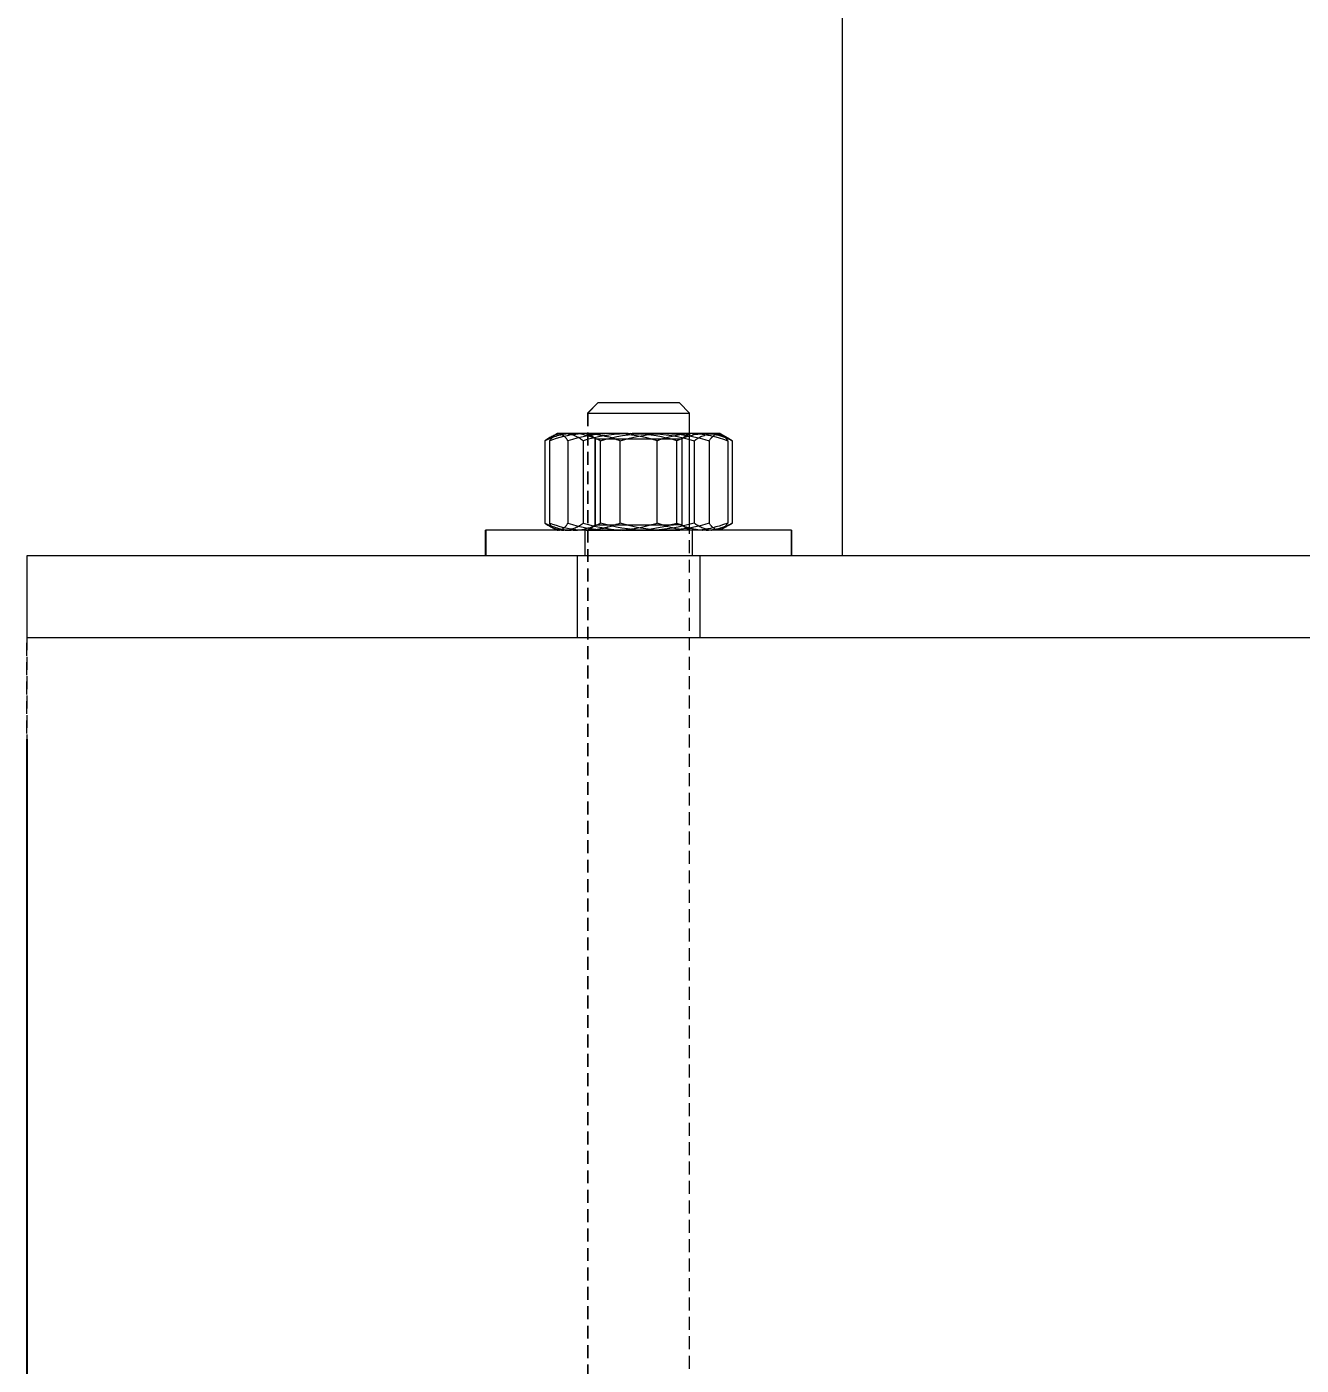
# Model space of a CAD drawing. Header units: millimetres. Extents: x -124 to 15640, y 659 to 4121.
# Drawn here: x 2128.2 to 2253.2, y 2015.2 to 2146.5 of the extents above; entities that cross this region are included whole.
import ezdxf

# ---------------------------------------------------------------- set-up
doc = ezdxf.new("R2010")
doc.units = ezdxf.units.MM
doc.linetypes.add('HIDDEN', pattern=[1.905, 1.27, -0.635])
for name, color, linetype, lineweight in [('ZANO_R', 7, 'Continuous', 0), ('ZANO_R_przerywana', 7, 'HIDDEN', 0), ('ZANO_W', 1, 'Continuous', 0)]:
    doc.layers.add(name, color=color, linetype=linetype, lineweight=lineweight)
doc.styles.add('Arial', font='arial.ttf')
doc.styles.get("Standard").update_dxf_attribs({"font": 'ARIALUNI.TTF'})
doc.dimstyles.new('pl i ang', dxfattribs={"dimtxt": 50, "dimasz": 50, "dimexe": 1.25, "dimexo": 0.625, "dimgap": 10, "dimtad": 1, "dimtoh": 1, "dimtxsty": 'Standard', "dimcen": 2.5, "dimclrd": 1, "dimclre": 1, "dimclrt": 1, "dimadec": 0, "dimazin": 0, "dimtfac": 1, "dimtmove": 0, "dimatfit": 3, "dimfxl": 1, "dimarcsym": 1})

# ---------------------------------------------------------------- blocks, each defined once
blk = doc.blocks.new('*D475')
at = {"layer": 'ZANO_W', "color": 1, "lineweight": -2}
for p, q in [((2128.18, 2076.6), (2128.18, 1888.61)), ((2378.19, 2076.6), (2378.19, 1888.61)), ((2168.18, 1898.61), (2338.19, 1898.61))]:
    blk.add_line(p, q, dxfattribs=at)
at = {"layer": 'ZANO_W', "color": 1}
for points in [[(2168.18, 1905.28), (2168.18, 1891.95), (2128.18, 1898.61)], [(2338.19, 1891.95), (2338.19, 1905.28), (2378.19, 1898.61)]]:
    blk.add_solid(points, dxfattribs=at)
at = {"layer": 'ZANO_W', "color": 1, "insert": (2253.18, 1929.03), "char_height": 40, "attachment_point": 5, "style": 'Arial'}
blk.add_mtext('250', dxfattribs=at)

msp = doc.modelspace()

# ---------------------------------------------------------------- linework, layer by layer
at = {"layer": 'ZANO_R'}
for p, q in [((2208.19, 2094.6), (2208.19, 2156.6)), ((2184.19, 2109.6), (2183.19, 2108.6)), ((2184.2, 2109.6), (2183.2, 2108.6)), ((2184.19, 2109.6), (2184.19, 2109.6)), ((2192.2, 2109.6), (2184.2, 2109.6)), ((2193.19, 2108.6), (2192.19, 2109.6)), ((2193.2, 2108.6), (2192.2, 2109.6)), ((2183.19, 2108.6), (2183.19, 2108.6)), ((2183.2, 2108.6), (2193.2, 2108.6)), ((2193.19, 2097.12), (2193.19, 2108.6)), ((2193.2, 2097.12), (2193.2, 2108.6)), ((2179.94, 2106.45), (2179.44, 2105.88)), ((2179.47, 2106.18), (2180.2, 2106.6)), ((2180, 2106.43), (2179.89, 2106.39)), ((2180.11, 2106.46), (2180, 2106.43)), ((2180.06, 2106.52), (2180.19, 2106.6)), ((2180.13, 2106.55), (2180.11, 2106.55)), ((2180.21, 2106.49), (2180.11, 2106.46)), ((2180.15, 2106.56), (2180.13, 2106.55)), ((2180.17, 2106.57), (2180.15, 2106.56)), ((2180.19, 2106.57), (2180.17, 2106.57)), ((2180.21, 2106.58), (2180.19, 2106.57)), ((2180.2, 2106.6), (2180.2, 2106.6)), ((2180.76, 2106.6), (2180.2, 2106.6)), ((2180.22, 2106.58), (2180.21, 2106.58)), ((2180.32, 2106.52), (2180.21, 2106.49)), ((2180.24, 2106.59), (2180.22, 2106.58)), ((2180.26, 2106.59), (2180.24, 2106.59)), ((2180.28, 2106.59), (2180.26, 2106.59)), ((2180.3, 2106.59), (2180.28, 2106.59)), ((2180.43, 2106.54), (2180.32, 2106.52)), ((2180.41, 2106.58), (2180.37, 2106.6)), ((2180.54, 2106.45), (2180.37, 2106.41)), ((2180.45, 2106.57), (2180.41, 2106.58)), ((2180.55, 2106.56), (2180.43, 2106.54)), ((2180.5, 2106.56), (2180.45, 2106.57)), ((2180.54, 2106.54), (2180.5, 2106.56)), ((2180.58, 2106.52), (2180.54, 2106.54)), ((2180.71, 2106.49), (2180.54, 2106.45)), ((2180.66, 2106.58), (2180.55, 2106.56)), ((2180.62, 2106.51), (2180.58, 2106.52)), ((2180.66, 2106.49), (2180.62, 2106.51)), ((2180.77, 2106.59), (2180.66, 2106.58)), ((2180.7, 2106.46), (2180.66, 2106.49)), ((2180.74, 2106.44), (2180.7, 2106.46)), ((2180.88, 2106.52), (2180.71, 2106.49)), ((2180.78, 2106.42), (2180.74, 2106.44)), ((2180.88, 2106.6), (2180.77, 2106.59)), ((2180.82, 2106.39), (2180.78, 2106.42)), ((2180.86, 2106.33), (2181.23, 2106.42)), ((2181, 2106.59), (2180.88, 2106.6)), ((2181.05, 2106.55), (2180.88, 2106.52)), ((2181.02, 2106.6), (2180.99, 2106.6)), ((2187.17, 2106.6), (2181, 2106.6)), ((2181.11, 2106.58), (2181, 2106.59)), ((2181.22, 2106.57), (2181.05, 2106.55)), ((2181.22, 2106.56), (2181.11, 2106.58)), ((2181.39, 2106.58), (2181.22, 2106.57)), ((2181.33, 2106.54), (2181.22, 2106.56)), ((2181.23, 2106.42), (2181.59, 2106.49)), ((2181.44, 2106.52), (2181.33, 2106.54)), ((2181.56, 2106.59), (2181.39, 2106.58)), ((2181.55, 2106.49), (2181.44, 2106.52)), ((2181.59, 2106.6), (2181.49, 2106.6)), ((2181.66, 2106.46), (2181.55, 2106.49)), ((2181.6, 2106.49), (2181.81, 2106.52)), ((2181.77, 2106.43), (2181.66, 2106.46)), ((2181.88, 2106.39), (2181.77, 2106.43)), ((2181.81, 2106.52), (2182.03, 2106.55)), ((2181.95, 2106.6), (2181.88, 2106.6)), ((2182.11, 2106.58), (2181.91, 2106.59)), ((2182.03, 2106.55), (2182.25, 2106.57)), ((2182.31, 2106.56), (2182.11, 2106.58)), ((2182.25, 2106.57), (2182.5, 2106.59)), ((2182.52, 2106.53), (2182.31, 2106.56)), ((2182.5, 2106.59), (2182.75, 2106.59)), ((2182.72, 2106.49), (2182.52, 2106.53)), ((2182.92, 2106.45), (2182.72, 2106.49)), ((2183.12, 2106.4), (2182.92, 2106.45)), ((2183.13, 2106.59), (2182.94, 2106.6)), ((2183.06, 2106.6), (2183.19, 2106.59)), ((2183.52, 2106.42), (2183.06, 2106.34)), ((2183.95, 2106.07), (2183.2, 2106.6)), ((2183.94, 2106.07), (2183.2, 2106.59)), ((2183.2, 2106.59), (2183.44, 2106.58)), ((2183.44, 2106.58), (2183.69, 2106.56)), ((2183.99, 2106.49), (2183.52, 2106.42)), ((2183.69, 2106.56), (2183.93, 2106.53)), ((2183.93, 2106.53), (2184.17, 2106.5)), ((2184.45, 2106.54), (2183.99, 2106.49)), ((2184.17, 2106.5), (2184.41, 2106.45)), ((2184.45, 2106.45), (2184.41, 2106.45)), ((2184.92, 2106.57), (2184.45, 2106.54)), ((2184.45, 2106.45), (2184.64, 2106.41)), ((2185.28, 2106.44), (2184.77, 2106.36)), ((2185.38, 2106.59), (2184.92, 2106.57)), ((2185.8, 2106.51), (2185.28, 2106.44)), ((2186.31, 2106.55), (2185.8, 2106.51)), ((2186.15, 2106.59), (2185.85, 2106.59)), ((2186.46, 2106.57), (2186.15, 2106.59)), ((2186.83, 2106.58), (2186.31, 2106.55)), ((2186.98, 2106.52), (2186.47, 2106.57)), ((2186.62, 2106.39), (2187.17, 2106.47)), ((2187.35, 2106.6), (2186.83, 2106.58)), ((2187.49, 2106.45), (2186.98, 2106.52)), ((2187.17, 2106.47), (2187.72, 2106.53)), ((2187.87, 2106.58), (2187.35, 2106.6)), ((2188, 2106.37), (2187.49, 2106.45)), ((2194.61, 2106.6), (2187.55, 2106.6)), ((2187.72, 2106.53), (2188.28, 2106.57)), ((2188.38, 2106.55), (2187.87, 2106.58)), ((2188.21, 2106.34), (2188.67, 2106.42)), ((2188.28, 2106.57), (2188.83, 2106.59)), ((2188.9, 2106.51), (2188.38, 2106.55)), ((2188.67, 2106.42), (2189.14, 2106.49)), ((2189.41, 2106.44), (2188.9, 2106.51)), ((2189.14, 2106.49), (2189.6, 2106.54)), ((2189.21, 2106.6), (2189.77, 2106.57)), ((2189.92, 2106.36), (2189.41, 2106.44)), ((2189.6, 2106.54), (2190.07, 2106.57)), ((2189.77, 2106.57), (2190.33, 2106.53)), ((2190.07, 2106.57), (2190.54, 2106.59)), ((2190.33, 2106.53), (2190.89, 2106.47)), ((2190.89, 2106.47), (2191.45, 2106.39)), ((2190.97, 2106.59), (2191.44, 2106.57)), ((2191.44, 2106.57), (2191.91, 2106.54)), ((2191.48, 2106.35), (2191.79, 2106.42)), ((2191.79, 2106.42), (2192.09, 2106.47)), ((2191.91, 2106.54), (2192.38, 2106.49)), ((2192.09, 2106.47), (2192.4, 2106.52)), ((2192.38, 2106.49), (2192.85, 2106.42)), ((2192.4, 2106.52), (2192.71, 2106.55)), ((2193.19, 2106.59), (2192.44, 2106.07)), ((2193.2, 2106.6), (2192.6, 2106.18)), ((2192.71, 2106.55), (2193.02, 2106.58)), ((2192.85, 2106.42), (2193.31, 2106.34)), ((2193.02, 2106.58), (2193.33, 2106.6)), ((2193.3, 2106.41), (2193.45, 2106.45)), ((2193.48, 2106.45), (2193.45, 2106.45)), ((2193.48, 2106.45), (2193.62, 2106.49)), ((2193.53, 2106.6), (2193.73, 2106.59)), ((2193.69, 2106.5), (2193.62, 2106.49)), ((2193.64, 2106.59), (2193.69, 2106.59)), ((2193.69, 2106.5), (2193.85, 2106.53)), ((2193.73, 2106.59), (2193.93, 2106.58)), ((2193.85, 2106.53), (2194.01, 2106.55)), ((2193.93, 2106.58), (2194.13, 2106.57)), ((2194.01, 2106.55), (2194.17, 2106.57)), ((2194.14, 2106.57), (2194.43, 2106.54)), ((2194.17, 2106.57), (2194.33, 2106.59)), ((2194.33, 2106.59), (2194.5, 2106.59)), ((2194.43, 2106.54), (2194.71, 2106.5)), ((2194.5, 2106.59), (2194.66, 2106.6)), ((2194.52, 2106.38), (2194.62, 2106.42)), ((2194.62, 2106.42), (2194.73, 2106.46)), ((2194.86, 2106.59), (2194.66, 2106.6)), ((2194.71, 2106.5), (2194.97, 2106.45)), ((2194.73, 2106.46), (2194.84, 2106.49)), ((2195.87, 2106.6), (2194.83, 2106.6)), ((2194.84, 2106.49), (2194.95, 2106.52)), ((2195.07, 2106.57), (2194.86, 2106.59)), ((2194.95, 2106.52), (2195.06, 2106.54)), ((2194.97, 2106.45), (2195.23, 2106.4)), ((2195.06, 2106.54), (2195.17, 2106.56)), ((2195.27, 2106.55), (2195.07, 2106.57)), ((2195.17, 2106.56), (2195.28, 2106.58)), ((2195.47, 2106.52), (2195.27, 2106.55)), ((2195.28, 2106.58), (2195.39, 2106.59)), ((2195.67, 2106.49), (2195.47, 2106.52)), ((2195.57, 2106.39), (2195.62, 2106.43)), ((2195.62, 2106.43), (2195.67, 2106.46)), ((2195.63, 2106.59), (2195.73, 2106.59)), ((2195.67, 2106.46), (2195.71, 2106.49)), ((2195.87, 2106.45), (2195.67, 2106.49)), ((2195.71, 2106.49), (2195.76, 2106.52)), ((2195.73, 2106.59), (2195.82, 2106.57)), ((2195.76, 2106.52), (2195.81, 2106.54)), ((2195.81, 2106.54), (2195.86, 2106.57)), ((2195.82, 2106.57), (2195.91, 2106.56)), ((2196.13, 2106.6), (2195.87, 2106.6)), ((2195.87, 2106.57), (2195.89, 2106.58)), ((2196.06, 2106.4), (2195.87, 2106.45)), ((2195.89, 2106.58), (2195.9, 2106.58)), ((2195.9, 2106.58), (2195.92, 2106.58)), ((2195.91, 2106.56), (2196.01, 2106.54)), ((2195.92, 2106.58), (2195.94, 2106.59)), ((2195.94, 2106.59), (2195.96, 2106.59)), ((2195.96, 2106.59), (2195.98, 2106.59)), ((2195.98, 2106.59), (2195.99, 2106.6)), ((2196.01, 2106.54), (2196.1, 2106.52)), ((2196.08, 2106.59), (2196.1, 2106.59)), ((2196.1, 2106.59), (2196.12, 2106.59)), ((2196.1, 2106.52), (2196.19, 2106.5)), ((2196.12, 2106.59), (2196.14, 2106.59)), ((2196.19, 2106.6), (2196.13, 2106.6)), ((2196.14, 2106.59), (2196.16, 2106.58)), ((2196.16, 2106.58), (2196.18, 2106.58)), ((2196.18, 2106.58), (2196.2, 2106.57)), ((2196.19, 2106.6), (2196.2, 2106.6)), ((2196.2, 2106.6), (2196.19, 2106.6)), ((2196.19, 2106.59), (2196.35, 2106.51)), ((2196.19, 2106.5), (2196.28, 2106.47)), ((2196.2, 2106.6), (2196.95, 2106.16)), ((2196.2, 2106.6), (2196.2, 2106.6)), ((2196.2, 2106.6), (2196.2, 2106.6)), ((2196.2, 2106.6), (2196.2, 2106.6)), ((2196.2, 2106.6), (2196.2, 2106.6)), ((2196.2, 2106.57), (2196.22, 2106.56)), ((2196.22, 2106.56), (2196.24, 2106.56)), ((2196.24, 2106.56), (2196.26, 2106.55)), ((2196.26, 2106.55), (2196.28, 2106.54)), ((2196.28, 2106.54), (2196.3, 2106.53)), ((2196.28, 2106.47), (2196.37, 2106.44)), ((2196.3, 2106.53), (2196.32, 2106.52)), ((2196.35, 2106.51), (2196.39, 2106.48)), ((2196.37, 2106.44), (2196.46, 2106.4)), ((2196.39, 2106.48), (2196.43, 2106.45)), ((2196.43, 2106.45), (2196.47, 2106.42)), ((2196.47, 2106.42), (2196.51, 2106.39)), ((2179.24, 2105.99), (2179.01, 2105.88)), ((2179.1, 2105.95), (2179.01, 2105.88)), ((2179.01, 2105.88), (2179.01, 2097.81)), ((2179.19, 2106.02), (2179.1, 2105.95)), ((2179.29, 2106.08), (2179.19, 2106.02)), ((2179.46, 2106.09), (2179.24, 2105.99)), ((2179.38, 2106.14), (2179.29, 2106.08)), ((2179.48, 2106.2), (2179.38, 2106.14)), ((2179.44, 2105.88), (2179.79, 2106.01)), ((2179.44, 2105.88), (2179.44, 2097.81)), ((2179.69, 2106.18), (2179.46, 2106.09)), ((2179.58, 2106.25), (2179.48, 2106.2)), ((2179.68, 2106.3), (2179.58, 2106.25)), ((2179.79, 2106.34), (2179.68, 2106.3)), ((2179.92, 2106.27), (2179.69, 2106.18)), ((2179.89, 2106.39), (2179.79, 2106.34)), ((2179.79, 2106.01), (2180.14, 2106.13)), ((2180.07, 2106.32), (2179.92, 2106.27)), ((2180.22, 2106.37), (2180.07, 2106.32)), ((2180.14, 2106.13), (2180.5, 2106.24)), ((2180.37, 2106.41), (2180.22, 2106.37)), ((2180.5, 2106.24), (2180.86, 2106.33)), ((2180.85, 2106.37), (2180.82, 2106.39)), ((2180.89, 2106.34), (2180.85, 2106.37)), ((2180.92, 2106.31), (2180.89, 2106.34)), ((2180.96, 2106.28), (2180.92, 2106.31)), ((2180.99, 2106.25), (2180.96, 2106.28)), ((2181.02, 2106.22), (2180.99, 2106.25)), ((2181.05, 2106.18), (2181.02, 2106.22)), ((2181.08, 2106.15), (2181.05, 2106.18)), ((2181.11, 2106.11), (2181.08, 2106.15)), ((2181.13, 2106.08), (2181.11, 2106.11)), ((2181.16, 2106.04), (2181.13, 2106.08)), ((2181.18, 2106), (2181.16, 2106.04)), ((2181.21, 2105.96), (2181.18, 2106)), ((2181.23, 2105.92), (2181.21, 2105.96)), ((2181.25, 2105.88), (2181.23, 2105.92)), ((2181.7, 2106.02), (2181.25, 2105.88)), ((2181.25, 2105.88), (2181.25, 2097.81)), ((2182.15, 2106.14), (2181.7, 2106.02)), ((2181.98, 2106.34), (2181.88, 2106.39)), ((2182.08, 2106.3), (2181.98, 2106.34)), ((2182.19, 2106.25), (2182.08, 2106.3)), ((2182.6, 2106.25), (2182.15, 2106.14)), ((2182.29, 2106.2), (2182.19, 2106.25)), ((2182.38, 2106.14), (2182.29, 2106.2)), ((2182.48, 2106.08), (2182.38, 2106.14)), ((2182.57, 2106.02), (2182.48, 2106.08)), ((2182.67, 2105.95), (2182.57, 2106.02)), ((2183.06, 2106.34), (2182.6, 2106.25)), ((2182.75, 2105.88), (2182.67, 2105.95)), ((2183.25, 2106.03), (2182.75, 2105.88)), ((2182.75, 2105.88), (2182.75, 2097.81)), ((2183.32, 2106.35), (2183.12, 2106.4)), ((2183.75, 2106.15), (2183.25, 2106.03)), ((2183.51, 2106.28), (2183.32, 2106.35)), ((2183.71, 2106.22), (2183.51, 2106.28)), ((2183.9, 2106.14), (2183.71, 2106.22)), ((2184.26, 2106.27), (2183.75, 2106.15)), ((2184.09, 2106.06), (2183.9, 2106.14)), ((2183.94, 2097.65), (2183.94, 2106.07)), ((2183.94, 2106.07), (2183.94, 2106.07)), ((2183.94, 2106.07), (2183.94, 2106.07)), ((2183.94, 2106.07), (2183.94, 2106.07)), ((2183.94, 2106.07), (2183.94, 2106.07)), ((2183.94, 2106.07), (2183.94, 2106.07)), ((2183.94, 2106.07), (2183.94, 2106.07)), ((2183.94, 2106.07), (2183.94, 2106.07)), ((2183.95, 2097.65), (2183.95, 2106.07)), ((2183.95, 2106.07), (2191.63, 2106.07)), ((2184.27, 2105.97), (2184.09, 2106.06)), ((2184.77, 2106.36), (2184.26, 2106.27)), ((2184.45, 2105.88), (2184.27, 2105.97)), ((2184.45, 2105.88), (2184.99, 2106.04)), ((2184.45, 2097.81), (2184.45, 2105.88)), ((2184.82, 2106.37), (2184.64, 2106.41)), ((2184.82, 2106.37), (2184.85, 2106.36)), ((2184.89, 2106.35), (2184.85, 2106.36)), ((2184.89, 2106.35), (2185.04, 2106.32)), ((2184.99, 2106.04), (2185.53, 2106.17)), ((2185.11, 2106.3), (2185.04, 2106.32)), ((2185.11, 2106.3), (2185.22, 2106.27)), ((2185.59, 2106.16), (2185.22, 2106.27)), ((2185.53, 2106.17), (2186.07, 2106.29)), ((2185.96, 2106.04), (2185.59, 2106.16)), ((2185.75, 2106.11), (2186.12, 2105.98)), ((2186.07, 2106.29), (2186.62, 2106.39)), ((2186.38, 2105.88), (2186.12, 2105.98)), ((2186.38, 2105.88), (2186.83, 2106.02)), ((2186.38, 2097.81), (2186.38, 2105.88)), ((2186.83, 2106.02), (2187.29, 2106.14)), ((2187.29, 2106.14), (2187.74, 2106.25)), ((2187.74, 2106.25), (2188.21, 2106.34)), ((2188.51, 2106.28), (2188, 2106.37)), ((2189.01, 2106.16), (2188.51, 2106.28)), ((2189.5, 2106.03), (2189.01, 2106.16)), ((2190, 2105.88), (2189.5, 2106.03)), ((2190.43, 2106.27), (2189.92, 2106.36)), ((2190, 2105.88), (2190.29, 2106)), ((2190, 2097.81), (2190, 2105.88)), ((2190.29, 2106), (2190.58, 2106.1)), ((2190.94, 2106.15), (2190.43, 2106.27)), ((2190.58, 2106.1), (2190.88, 2106.19)), ((2190.88, 2106.19), (2191.18, 2106.28)), ((2191.44, 2106.03), (2190.94, 2106.15)), ((2191.18, 2106.28), (2191.48, 2106.35)), ((2191.94, 2105.88), (2191.44, 2106.03)), ((2191.45, 2106.39), (2192, 2106.29)), ((2191.63, 2106.07), (2192.36, 2106.07)), ((2192.14, 2105.98), (2191.94, 2105.88)), ((2191.94, 2097.81), (2191.94, 2105.88)), ((2192, 2106.29), (2192.55, 2106.17)), ((2192.14, 2105.98), (2192.27, 2106.04)), ((2192.36, 2106.08), (2192.27, 2106.04)), ((2192.36, 2106.07), (2192.44, 2106.11)), ((2192.36, 2106.07), (2192.45, 2106.07)), ((2192.59, 2106.17), (2192.44, 2106.11)), ((2192.44, 2106.07), (2192.44, 2097.65)), ((2192.59, 2106.17), (2192.45, 2106.07)), ((2192.45, 2106.07), (2192.45, 2097.65)), ((2192.55, 2106.17), (2193.1, 2106.04)), ((2192.59, 2106.17), (2192.6, 2106.18)), ((2192.73, 2106.22), (2192.6, 2106.18)), ((2192.85, 2106.27), (2192.73, 2106.22)), ((2192.85, 2106.27), (2192.94, 2106.3)), ((2192.99, 2106.32), (2192.94, 2106.3)), ((2192.99, 2106.32), (2193.11, 2106.35)), ((2193.1, 2106.04), (2193.64, 2105.88)), ((2193.14, 2106.36), (2193.11, 2106.35)), ((2193.14, 2106.36), (2193.28, 2106.4)), ((2193.3, 2106.41), (2193.28, 2106.4)), ((2193.31, 2106.34), (2193.77, 2106.25)), ((2193.64, 2105.88), (2193.73, 2105.95)), ((2193.64, 2105.88), (2193.64, 2097.81)), ((2193.73, 2105.95), (2193.82, 2106.02)), ((2193.77, 2106.25), (2194.23, 2106.14)), ((2193.82, 2106.02), (2193.91, 2106.08)), ((2193.91, 2106.08), (2194.01, 2106.14)), ((2194.01, 2106.14), (2194.11, 2106.19)), ((2194.11, 2106.19), (2194.21, 2106.25)), ((2194.21, 2106.25), (2194.31, 2106.3)), ((2194.23, 2106.14), (2194.68, 2106.02)), ((2194.31, 2106.3), (2194.41, 2106.34)), ((2194.41, 2106.34), (2194.52, 2106.38)), ((2194.68, 2106.02), (2195.13, 2105.88)), ((2195.13, 2105.88), (2195.16, 2105.93)), ((2195.13, 2105.88), (2195.13, 2097.81)), ((2195.16, 2105.93), (2195.19, 2105.98)), ((2195.19, 2105.98), (2195.22, 2106.03)), ((2195.22, 2106.03), (2195.25, 2106.07)), ((2195.23, 2106.4), (2195.45, 2106.35)), ((2195.25, 2106.07), (2195.29, 2106.12)), ((2195.29, 2106.12), (2195.33, 2106.16)), ((2195.33, 2106.16), (2195.36, 2106.2)), ((2195.36, 2106.2), (2195.4, 2106.24)), ((2195.4, 2106.24), (2195.44, 2106.28)), ((2195.44, 2106.28), (2195.49, 2106.32)), ((2195.45, 2106.35), (2195.5, 2106.34)), ((2195.49, 2106.32), (2195.53, 2106.36)), ((2195.5, 2106.34), (2195.78, 2106.27)), ((2195.53, 2106.36), (2195.57, 2106.39)), ((2195.78, 2106.27), (2196.09, 2106.18)), ((2196.26, 2106.34), (2196.06, 2106.4)), ((2196.09, 2106.18), (2196.1, 2106.17)), ((2196.1, 2106.17), (2196.52, 2106.03)), ((2196.45, 2106.28), (2196.26, 2106.34)), ((2196.64, 2106.21), (2196.45, 2106.28)), ((2196.46, 2106.4), (2196.55, 2106.37)), ((2196.51, 2106.39), (2196.54, 2106.36)), ((2196.52, 2106.03), (2196.94, 2105.88)), ((2196.54, 2106.36), (2196.58, 2106.33)), ((2196.55, 2106.37), (2196.64, 2106.33)), ((2196.58, 2106.33), (2196.62, 2106.29)), ((2196.62, 2106.29), (2196.65, 2106.26)), ((2196.64, 2106.33), (2196.72, 2106.29)), ((2196.83, 2106.14), (2196.64, 2106.21)), ((2196.65, 2106.26), (2196.68, 2106.22)), ((2196.68, 2106.22), (2196.71, 2106.18)), ((2196.72, 2106.29), (2196.81, 2106.24)), ((2196.72, 2106.18), (2196.78, 2106.11)), ((2196.78, 2106.11), (2196.83, 2106.03)), ((2197.02, 2106.06), (2196.83, 2106.14)), ((2196.83, 2106.03), (2196.89, 2105.96)), ((2196.89, 2105.96), (2196.94, 2105.88)), ((2196.94, 2105.88), (2196.94, 2097.81)), ((2196.95, 2106.16), (2197.1, 2106.07)), ((2197.2, 2105.97), (2197.02, 2106.06)), ((2197.1, 2106.07), (2197.24, 2105.98)), ((2197.38, 2105.88), (2197.2, 2105.97)), ((2197.24, 2105.98), (2197.38, 2105.88)), ((2197.38, 2105.88), (2197.38, 2097.81)), ((2179.01, 2097.81), (2179.24, 2097.7)), ((2179.01, 2097.81), (2179.1, 2097.74)), ((2179.1, 2097.74), (2179.19, 2097.68)), ((2179.19, 2097.68), (2179.28, 2097.62)), ((2179.24, 2097.7), (2179.46, 2097.61)), ((2179.28, 2097.62), (2179.38, 2097.56)), ((2179.38, 2097.56), (2179.47, 2097.5)), ((2179.79, 2097.68), (2179.44, 2097.81)), ((2179.44, 2097.81), (2179.46, 2097.77)), ((2179.46, 2097.77), (2179.48, 2097.73)), ((2179.46, 2097.61), (2179.69, 2097.51)), ((2179.47, 2097.5), (2179.57, 2097.45)), ((2179.48, 2097.73), (2179.51, 2097.69)), ((2179.51, 2097.69), (2179.53, 2097.65)), ((2179.53, 2097.65), (2179.56, 2097.61)), ((2179.56, 2097.61), (2179.59, 2097.58)), ((2179.57, 2097.45), (2179.67, 2097.4)), ((2179.59, 2097.58), (2179.62, 2097.54)), ((2180.19, 2097.1), (2179.59, 2097.45)), ((2179.62, 2097.54), (2179.65, 2097.51)), ((2179.65, 2097.51), (2179.68, 2097.47)), ((2179.67, 2097.4), (2179.77, 2097.36)), ((2179.68, 2097.47), (2179.71, 2097.44)), ((2179.69, 2097.51), (2179.92, 2097.43)), ((2179.71, 2097.44), (2179.74, 2097.41)), ((2179.74, 2097.41), (2179.78, 2097.38)), ((2179.77, 2097.36), (2179.87, 2097.31)), ((2179.78, 2097.38), (2179.81, 2097.35)), ((2180.14, 2097.56), (2179.79, 2097.68)), ((2179.81, 2097.35), (2179.85, 2097.32)), ((2179.85, 2097.32), (2179.89, 2097.29)), ((2179.87, 2097.31), (2179.98, 2097.28)), ((2179.89, 2097.29), (2179.92, 2097.27)), ((2179.92, 2097.43), (2180.07, 2097.38)), ((2179.92, 2097.27), (2179.96, 2097.24)), ((2179.96, 2097.24), (2180, 2097.22)), ((2179.98, 2097.28), (2180.08, 2097.24)), ((2180.07, 2097.38), (2180.22, 2097.33)), ((2180.08, 2097.24), (2180.19, 2097.21)), ((2180.5, 2097.45), (2180.14, 2097.56)), ((2180.22, 2097.33), (2180.37, 2097.28)), ((2180.37, 2097.28), (2180.54, 2097.24)), ((2180.86, 2097.36), (2180.5, 2097.45)), ((2180.54, 2097.24), (2180.71, 2097.2)), ((2180.66, 2097.21), (2180.7, 2097.23)), ((2180.7, 2097.23), (2180.74, 2097.25)), ((2180.74, 2097.25), (2180.78, 2097.28)), ((2180.78, 2097.28), (2180.82, 2097.3)), ((2180.82, 2097.3), (2180.85, 2097.33)), ((2180.85, 2097.33), (2180.89, 2097.36)), ((2181.23, 2097.28), (2180.86, 2097.36)), ((2180.89, 2097.36), (2180.92, 2097.38)), ((2180.92, 2097.38), (2180.96, 2097.41)), ((2180.96, 2097.41), (2180.99, 2097.45)), ((2180.99, 2097.45), (2181.02, 2097.48)), ((2181.02, 2097.48), (2181.05, 2097.51)), ((2181.05, 2097.51), (2181.08, 2097.55)), ((2181.08, 2097.55), (2181.11, 2097.58)), ((2181.11, 2097.58), (2181.13, 2097.62)), ((2181.13, 2097.62), (2181.16, 2097.65)), ((2181.16, 2097.65), (2181.18, 2097.69)), ((2181.18, 2097.69), (2181.21, 2097.73)), ((2181.21, 2097.73), (2181.23, 2097.77)), ((2181.23, 2097.77), (2181.25, 2097.81)), ((2181.59, 2097.21), (2181.23, 2097.28)), ((2181.25, 2097.81), (2181.7, 2097.68)), ((2181.56, 2097.2), (2181.66, 2097.24)), ((2181.66, 2097.24), (2181.77, 2097.27)), ((2181.7, 2097.68), (2182.15, 2097.55)), ((2181.77, 2097.27), (2181.88, 2097.31)), ((2181.88, 2097.31), (2181.98, 2097.35)), ((2181.98, 2097.35), (2182.08, 2097.4)), ((2182.08, 2097.4), (2182.19, 2097.45)), ((2182.15, 2097.55), (2182.6, 2097.45)), ((2182.19, 2097.45), (2182.29, 2097.5)), ((2182.29, 2097.5), (2182.38, 2097.56)), ((2182.38, 2097.56), (2182.48, 2097.61)), ((2182.48, 2097.61), (2182.57, 2097.68)), ((2182.57, 2097.68), (2182.67, 2097.74)), ((2182.6, 2097.45), (2183.06, 2097.35)), ((2182.64, 2097.19), (2182.85, 2097.23)), ((2182.67, 2097.74), (2182.75, 2097.81)), ((2182.75, 2097.81), (2183.29, 2097.66)), ((2182.85, 2097.23), (2183.06, 2097.28)), ((2183.06, 2097.35), (2183.52, 2097.27)), ((2183.06, 2097.28), (2183.26, 2097.33)), ((2183.19, 2097.12), (2183.94, 2097.65)), ((2183.2, 2097.12), (2183.95, 2097.65)), ((2183.26, 2097.33), (2183.47, 2097.39)), ((2183.29, 2097.66), (2183.84, 2097.52)), ((2183.47, 2097.39), (2183.67, 2097.46)), ((2183.52, 2097.27), (2183.99, 2097.21)), ((2183.67, 2097.46), (2183.87, 2097.54)), ((2183.84, 2097.52), (2184.39, 2097.4)), ((2183.87, 2097.54), (2184.07, 2097.62)), ((2183.95, 2097.65), (2191.63, 2097.65)), ((2184.07, 2097.62), (2184.26, 2097.71)), ((2184.41, 2097.24), (2184.13, 2097.19)), ((2184.26, 2097.71), (2184.45, 2097.81)), ((2184.39, 2097.4), (2184.94, 2097.3)), ((2184.41, 2097.24), (2184.45, 2097.25)), ((2184.97, 2097.66), (2184.45, 2097.81)), ((2184.64, 2097.28), (2184.45, 2097.25)), ((2184.64, 2097.28), (2184.82, 2097.32)), ((2184.85, 2097.33), (2184.82, 2097.32)), ((2184.85, 2097.33), (2184.89, 2097.34)), ((2185.04, 2097.38), (2184.89, 2097.34)), ((2184.94, 2097.3), (2185.49, 2097.22)), ((2185.5, 2097.53), (2184.97, 2097.66)), ((2185.04, 2097.38), (2185.11, 2097.39)), ((2185.22, 2097.43), (2185.11, 2097.39)), ((2185.22, 2097.43), (2185.49, 2097.5)), ((2185.49, 2097.5), (2185.75, 2097.58)), ((2185.49, 2097.22), (2186.05, 2097.16)), ((2186.03, 2097.42), (2185.5, 2097.53)), ((2185.85, 2097.62), (2185.75, 2097.58)), ((2185.85, 2097.62), (2185.96, 2097.66)), ((2186.12, 2097.71), (2185.96, 2097.66)), ((2186.56, 2097.32), (2186.03, 2097.42)), ((2186.12, 2097.71), (2186.38, 2097.81)), ((2186.88, 2097.66), (2186.38, 2097.81)), ((2187.09, 2097.24), (2186.56, 2097.32)), ((2187.37, 2097.53), (2186.88, 2097.66)), ((2186.98, 2097.17), (2187.49, 2097.24)), ((2187.63, 2097.17), (2187.09, 2097.24)), ((2187.88, 2097.42), (2187.37, 2097.53)), ((2187.49, 2097.24), (2188, 2097.32)), ((2188.38, 2097.32), (2187.88, 2097.42)), ((2188, 2097.32), (2188.51, 2097.42)), ((2188.89, 2097.24), (2188.38, 2097.32)), ((2188.51, 2097.42), (2189.01, 2097.53)), ((2188.66, 2097.16), (2189.22, 2097.23)), ((2189.4, 2097.17), (2188.89, 2097.24)), ((2189.01, 2097.53), (2189.5, 2097.66)), ((2189.22, 2097.23), (2189.77, 2097.31)), ((2189.5, 2097.66), (2190, 2097.81)), ((2189.77, 2097.31), (2190.32, 2097.4)), ((2190.3, 2097.7), (2190, 2097.81)), ((2190.6, 2097.59), (2190.3, 2097.7)), ((2190.32, 2097.4), (2190.86, 2097.52)), ((2191, 2097.24), (2190.46, 2097.17)), ((2190.91, 2097.49), (2190.6, 2097.59)), ((2190.86, 2097.52), (2191.4, 2097.66)), ((2191.22, 2097.41), (2190.91, 2097.49)), ((2191.53, 2097.32), (2191, 2097.24)), ((2191.53, 2097.33), (2191.22, 2097.41)), ((2191.4, 2097.66), (2191.94, 2097.81)), ((2192.07, 2097.42), (2191.53, 2097.32)), ((2191.85, 2097.26), (2191.53, 2097.33)), ((2192.45, 2097.65), (2191.63, 2097.65)), ((2192.16, 2097.21), (2191.85, 2097.26)), ((2191.94, 2097.81), (2192.14, 2097.71)), ((2192.59, 2097.53), (2192.07, 2097.42)), ((2192.27, 2097.66), (2192.14, 2097.71)), ((2192.27, 2097.66), (2192.36, 2097.62)), ((2192.44, 2097.58), (2192.36, 2097.62)), ((2192.85, 2097.27), (2192.38, 2097.21)), ((2192.44, 2097.65), (2193.19, 2097.12)), ((2192.44, 2097.58), (2192.59, 2097.52)), ((2192.45, 2097.65), (2193.2, 2097.12)), ((2193.12, 2097.66), (2192.59, 2097.53)), ((2192.6, 2097.52), (2192.59, 2097.52)), ((2192.6, 2097.52), (2192.73, 2097.47)), ((2192.73, 2097.47), (2192.85, 2097.43)), ((2192.94, 2097.39), (2192.85, 2097.43)), ((2193.31, 2097.35), (2192.85, 2097.27)), ((2192.94, 2097.39), (2192.99, 2097.38)), ((2193.11, 2097.34), (2192.99, 2097.38)), ((2193.11, 2097.34), (2193.14, 2097.33)), ((2193.64, 2097.81), (2193.12, 2097.66)), ((2193.28, 2097.29), (2193.14, 2097.33)), ((2193.28, 2097.29), (2193.3, 2097.28)), ((2193.45, 2097.25), (2193.3, 2097.28)), ((2193.77, 2097.44), (2193.31, 2097.35)), ((2193.45, 2097.25), (2193.48, 2097.24)), ((2193.62, 2097.21), (2193.48, 2097.24)), ((2193.73, 2097.74), (2193.64, 2097.81)), ((2193.82, 2097.68), (2193.73, 2097.74)), ((2194.23, 2097.55), (2193.77, 2097.44)), ((2193.91, 2097.61), (2193.82, 2097.68)), ((2194.01, 2097.56), (2193.91, 2097.61)), ((2194.11, 2097.5), (2194.01, 2097.56)), ((2194.21, 2097.45), (2194.11, 2097.5)), ((2194.31, 2097.4), (2194.21, 2097.45)), ((2194.68, 2097.67), (2194.23, 2097.55)), ((2194.41, 2097.35), (2194.31, 2097.4)), ((2194.52, 2097.31), (2194.41, 2097.35)), ((2194.62, 2097.27), (2194.52, 2097.31)), ((2194.73, 2097.24), (2194.62, 2097.27)), ((2195.13, 2097.81), (2194.68, 2097.67)), ((2194.97, 2097.24), (2194.71, 2097.19)), ((2194.84, 2097.2), (2194.73, 2097.24)), ((2195.23, 2097.29), (2194.97, 2097.24)), ((2195.16, 2097.76), (2195.13, 2097.81)), ((2195.19, 2097.71), (2195.16, 2097.76)), ((2195.22, 2097.67), (2195.19, 2097.71)), ((2195.25, 2097.62), (2195.22, 2097.67)), ((2195.45, 2097.34), (2195.23, 2097.29)), ((2195.29, 2097.58), (2195.25, 2097.62)), ((2195.33, 2097.53), (2195.29, 2097.58)), ((2195.36, 2097.49), (2195.33, 2097.53)), ((2195.4, 2097.45), (2195.36, 2097.49)), ((2195.44, 2097.41), (2195.4, 2097.45)), ((2195.49, 2097.37), (2195.44, 2097.41)), ((2195.5, 2097.35), (2195.45, 2097.34)), ((2195.53, 2097.34), (2195.49, 2097.37)), ((2195.78, 2097.43), (2195.5, 2097.35)), ((2195.57, 2097.3), (2195.53, 2097.34)), ((2195.62, 2097.27), (2195.57, 2097.3)), ((2195.67, 2097.24), (2195.62, 2097.27)), ((2195.65, 2097.2), (2195.85, 2097.24)), ((2195.71, 2097.21), (2195.67, 2097.24)), ((2196.09, 2097.52), (2195.78, 2097.43)), ((2195.85, 2097.24), (2196.05, 2097.29)), ((2196.05, 2097.29), (2196.24, 2097.35)), ((2196.1, 2097.52), (2196.09, 2097.52)), ((2196.52, 2097.66), (2196.1, 2097.52)), ((2196.95, 2097.53), (2196.2, 2097.1)), ((2196.29, 2097.23), (2196.2, 2097.2)), ((2196.24, 2097.35), (2196.44, 2097.41)), ((2196.38, 2097.26), (2196.29, 2097.23)), ((2196.47, 2097.29), (2196.38, 2097.26)), ((2196.43, 2097.24), (2196.39, 2097.21)), ((2196.47, 2097.27), (2196.43, 2097.24)), ((2196.44, 2097.41), (2196.63, 2097.48)), ((2196.55, 2097.33), (2196.47, 2097.29)), ((2196.51, 2097.3), (2196.47, 2097.27)), ((2196.54, 2097.33), (2196.51, 2097.3)), ((2196.94, 2097.81), (2196.52, 2097.66)), ((2196.58, 2097.37), (2196.54, 2097.33)), ((2196.64, 2097.37), (2196.55, 2097.33)), ((2196.62, 2097.4), (2196.58, 2097.37)), ((2196.65, 2097.44), (2196.62, 2097.4)), ((2196.63, 2097.48), (2196.82, 2097.55)), ((2196.72, 2097.41), (2196.64, 2097.37)), ((2196.68, 2097.47), (2196.65, 2097.44)), ((2196.71, 2097.51), (2196.68, 2097.47)), ((2196.78, 2097.59), (2196.72, 2097.52)), ((2196.81, 2097.45), (2196.72, 2097.41)), ((2196.83, 2097.66), (2196.78, 2097.59)), ((2196.82, 2097.55), (2197.01, 2097.63)), ((2196.89, 2097.74), (2196.83, 2097.66)), ((2196.94, 2097.81), (2196.89, 2097.74)), ((2197.1, 2097.62), (2196.95, 2097.53)), ((2197.01, 2097.63), (2197.2, 2097.72)), ((2197.24, 2097.71), (2197.1, 2097.62)), ((2197.2, 2097.72), (2197.38, 2097.81)), ((2197.38, 2097.81), (2197.24, 2097.71)), ((2173.19, 2094.6), (2173.19, 2097.1)), ((2173.2, 2097.1), (2173.19, 2097.1)), ((2173.19, 2097.1), (2173.19, 2097.1)), ((2173.19, 2097.1), (2173.19, 2097.1)), ((2173.19, 2097.1), (2173.19, 2097.1)), ((2173.19, 2097.1), (2173.19, 2097.1)), ((2173.19, 2097.1), (2173.19, 2097.1)), ((2173.19, 2097.1), (2173.19, 2097.1)), ((2173.2, 2097.1), (2173.2, 2094.6)), ((2203.2, 2097.1), (2173.2, 2097.1)), ((2180, 2097.22), (2180.04, 2097.2)), ((2180.04, 2097.2), (2180.08, 2097.18)), ((2180.19, 2097.1), (2180.06, 2097.17)), ((2180.08, 2097.18), (2180.13, 2097.16)), ((2180.13, 2097.16), (2180.17, 2097.14)), ((2180.17, 2097.14), (2180.21, 2097.13)), ((2180.19, 2097.21), (2180.3, 2097.18)), ((2180.21, 2097.13), (2180.26, 2097.11)), ((2180.26, 2097.11), (2180.3, 2097.1)), ((2180.3, 2097.18), (2180.41, 2097.16)), ((2180.37, 2097.1), (2180.41, 2097.11)), ((2180.41, 2097.16), (2180.52, 2097.14)), ((2180.41, 2097.11), (2180.45, 2097.12)), ((2180.45, 2097.12), (2180.5, 2097.14)), ((2180.5, 2097.14), (2180.54, 2097.15)), ((2180.52, 2097.14), (2180.63, 2097.12)), ((2180.54, 2097.15), (2180.58, 2097.17)), ((2180.58, 2097.17), (2180.62, 2097.19)), ((2180.62, 2097.19), (2180.66, 2097.21)), ((2180.63, 2097.12), (2180.74, 2097.11)), ((2180.71, 2097.2), (2180.88, 2097.17)), ((2180.74, 2097.11), (2180.85, 2097.1)), ((2180.88, 2097.17), (2181.05, 2097.15)), ((2181, 2097.1), (2180.99, 2097.1)), ((2181, 2097.1), (2181.11, 2097.11)), ((2181.03, 2097.1), (2181, 2097.1)), ((2181, 2097.1), (2181.02, 2097.1)), ((2181.05, 2097.15), (2181.22, 2097.13)), ((2181.11, 2097.11), (2181.23, 2097.13)), ((2181.22, 2097.13), (2181.39, 2097.11)), ((2181.23, 2097.13), (2181.34, 2097.15)), ((2181.34, 2097.15), (2181.45, 2097.18)), ((2181.39, 2097.11), (2181.56, 2097.1)), ((2181.45, 2097.18), (2181.56, 2097.2)), ((2181.59, 2097.1), (2181.49, 2097.1)), ((2181.56, 2097.1), (2181.58, 2097.1)), ((2181.81, 2097.17), (2181.6, 2097.21)), ((2181.79, 2097.1), (2182, 2097.11)), ((2182.03, 2097.15), (2181.81, 2097.17)), ((2182, 2097.11), (2182.21, 2097.13)), ((2182.25, 2097.12), (2182.03, 2097.15)), ((2182.21, 2097.13), (2182.43, 2097.15)), ((2182.48, 2097.11), (2182.25, 2097.12)), ((2182.43, 2097.15), (2182.64, 2097.19)), ((2182.72, 2097.1), (2182.48, 2097.11)), ((2182.94, 2094.6), (2182.94, 2097.1)), ((2182.95, 2094.6), (2182.95, 2097.1)), ((2183.05, 2097.1), (2183.13, 2097.1)), ((2183.3, 2097.11), (2183.11, 2097.1)), ((2183.2, 2097.12), (2183.19, 2097.12)), ((2183.2, 2097.1), (2183.2, 2097.12)), ((2183.2, 2097.12), (2183.2, 2097.12)), ((2183.2, 2097.12), (2183.2, 2097.12)), ((2183.2, 2097.12), (2183.2, 2097.12)), ((2183.2, 2097.12), (2186.47, 2097.12)), ((2183.5, 2097.12), (2183.3, 2097.11)), ((2183.45, 2097.12), (2183.49, 2097.12)), ((2183.55, 2097.12), (2183.57, 2097.12)), ((2183.85, 2097.15), (2183.57, 2097.12)), ((2184.13, 2097.19), (2183.85, 2097.15)), ((2183.99, 2097.21), (2184.45, 2097.16)), ((2184.45, 2097.16), (2184.92, 2097.12)), ((2184.92, 2097.12), (2185.38, 2097.1)), ((2185.87, 2097.1), (2186.12, 2097.11)), ((2186.05, 2097.16), (2186.61, 2097.12)), ((2186.12, 2097.11), (2186.36, 2097.12)), ((2186.43, 2097.12), (2186.46, 2097.12)), ((2186.47, 2097.13), (2186.98, 2097.17)), ((2186.55, 2097.12), (2188.2, 2097.12)), ((2186.61, 2097.12), (2187.17, 2097.1)), ((2187.55, 2097.1), (2188.11, 2097.12)), ((2188.17, 2097.12), (2187.63, 2097.17)), ((2188.11, 2097.12), (2188.66, 2097.16)), ((2188.22, 2097.12), (2192.24, 2097.12)), ((2188.53, 2097.11), (2188.22, 2097.12)), ((2188.32, 2097.12), (2188.25, 2097.12)), ((2188.83, 2097.1), (2188.53, 2097.11)), ((2189.56, 2097.11), (2189.21, 2097.1)), ((2189.92, 2097.13), (2189.4, 2097.17)), ((2189.92, 2097.12), (2189.56, 2097.11)), ((2190.46, 2097.17), (2189.92, 2097.12)), ((2190.25, 2097.11), (2189.99, 2097.12)), ((2190.5, 2097.1), (2190.25, 2097.11)), ((2191.44, 2097.12), (2190.97, 2097.1)), ((2191.91, 2097.16), (2191.44, 2097.12)), ((2192.38, 2097.21), (2191.91, 2097.16)), ((2192.48, 2097.16), (2192.16, 2097.21)), ((2192.95, 2097.12), (2192.24, 2097.12)), ((2192.8, 2097.13), (2192.48, 2097.16)), ((2193.06, 2097.11), (2192.85, 2097.12)), ((2193.14, 2097.12), (2192.95, 2097.12)), ((2193.27, 2097.1), (2193.06, 2097.11)), ((2193.19, 2097.12), (2193.14, 2097.12)), ((2193.19, 2097.12), (2193.19, 2097.1)), ((2193.2, 2097.12), (2193.19, 2097.12)), ((2193.2, 2097.12), (2193.2, 2097.1)), ((2193.2, 2097.12), (2193.2, 2097.12)), ((2193.2, 2097.12), (2193.2, 2097.12)), ((2193.2, 2097.12), (2193.2, 2097.12)), ((2193.2, 2097.12), (2193.2, 2097.12)), ((2193.2, 2097.12), (2193.2, 2097.12)), ((2193.44, 2097.1), (2193.44, 2094.6)), ((2193.45, 2097.1), (2193.45, 2094.6)), ((2193.73, 2097.1), (2193.53, 2097.1)), ((2193.62, 2097.21), (2193.69, 2097.19)), ((2193.69, 2097.1), (2193.66, 2097.1)), ((2193.85, 2097.17), (2193.69, 2097.19)), ((2193.93, 2097.11), (2193.73, 2097.1)), ((2194.01, 2097.14), (2193.85, 2097.17)), ((2194.13, 2097.12), (2193.93, 2097.11)), ((2194.17, 2097.12), (2194.01, 2097.14)), ((2194.43, 2097.16), (2194.14, 2097.13)), ((2194.33, 2097.11), (2194.17, 2097.12)), ((2194.49, 2097.1), (2194.33, 2097.11)), ((2194.71, 2097.19), (2194.43, 2097.16)), ((2194.46, 2097.1), (2194.51, 2097.1)), ((2194.81, 2097.1), (2194.9, 2097.1)), ((2194.82, 2097.1), (2194.85, 2097.1)), ((2194.83, 2097.1), (2195.04, 2097.12)), ((2194.95, 2097.18), (2194.84, 2097.2)), ((2195.06, 2097.15), (2194.95, 2097.18)), ((2195.04, 2097.12), (2195.24, 2097.14)), ((2195.17, 2097.13), (2195.06, 2097.15)), ((2195.28, 2097.11), (2195.17, 2097.13)), ((2195.24, 2097.14), (2195.44, 2097.17)), ((2195.39, 2097.1), (2195.28, 2097.11)), ((2195.41, 2097.1), (2195.33, 2097.1)), ((2195.35, 2097.1), (2195.39, 2097.1)), ((2195.38, 2097.1), (2195.39, 2097.1)), ((2195.44, 2097.17), (2195.65, 2097.2)), ((2195.64, 2097.1), (2195.55, 2097.1)), ((2195.74, 2097.11), (2195.64, 2097.1)), ((2195.76, 2097.18), (2195.71, 2097.21)), ((2195.83, 2097.12), (2195.74, 2097.11)), ((2195.81, 2097.15), (2195.76, 2097.18)), ((2195.86, 2097.12), (2195.81, 2097.15)), ((2195.92, 2097.14), (2195.83, 2097.12)), ((2195.89, 2097.12), (2195.87, 2097.12)), ((2195.9, 2097.11), (2195.89, 2097.12)), ((2195.92, 2097.11), (2195.9, 2097.11)), ((2196.02, 2097.15), (2195.92, 2097.14)), ((2195.94, 2097.11), (2195.92, 2097.11)), ((2195.96, 2097.1), (2195.94, 2097.11)), ((2195.98, 2097.1), (2195.96, 2097.1)), ((2195.99, 2097.1), (2195.98, 2097.1)), ((2196.11, 2097.18), (2196.02, 2097.15)), ((2196.1, 2097.1), (2196.08, 2097.1)), ((2196.12, 2097.1), (2196.1, 2097.1)), ((2196.2, 2097.2), (2196.11, 2097.18)), ((2196.14, 2097.11), (2196.12, 2097.1)), ((2196.17, 2097.11), (2196.14, 2097.11)), ((2196.19, 2097.12), (2196.17, 2097.11)), ((2196.35, 2097.19), (2196.19, 2097.1)), ((2196.21, 2097.12), (2196.19, 2097.12)), ((2196.23, 2097.13), (2196.21, 2097.12)), ((2196.25, 2097.14), (2196.23, 2097.13)), ((2196.27, 2097.15), (2196.25, 2097.14)), ((2196.28, 2097.15), (2196.27, 2097.15)), ((2196.3, 2097.16), (2196.28, 2097.15)), ((2196.32, 2097.17), (2196.3, 2097.16)), ((2196.39, 2097.21), (2196.35, 2097.19)), ((2203.19, 2097.1), (2203.19, 2094.6)), ((2203.2, 2094.6), (2203.2, 2097.1)), ((2128.19, 2094.6), (2128.19, 2086.6)), ((2128.2, 2094.6), (2128.19, 2094.6)), ((2128.2, 2094.6), (2128.2, 2086.6)), ((2378.2, 2094.6), (2128.2, 2094.6)), ((2182.19, 2086.6), (2182.19, 2094.6)), ((2182.2, 2086.6), (2182.2, 2094.6)), ((2194.19, 2094.6), (2194.19, 2086.6)), ((2194.2, 2094.6), (2194.2, 2086.6))]:
    msp.add_line(p, q, dxfattribs=at)
msp.add_lwpolyline([(2128.19, 2094.6), (2128.18, 2086.6), (2378.2, 2086.6)], dxfattribs=at)
at = {"layer": 'ZANO_R_przerywana'}
for p, q in [((2183.19, 2108.6), (2183.19, 1959.6)), ((2183.2, 2108.6), (2183.2, 1959.6)), ((2193.19, 1959.6), (2193.19, 2097.1)), ((2193.2, 1959.6), (2193.2, 2097.1)), ((2128.18, 2086.6), (2128.18, 1286.6)), ((2128.19, 1286.6), (2128.19, 2086.6))]:
    msp.add_line(p, q, dxfattribs=at)

# ---------------------------------------------------------------- dimensions: what is measured, and where the dimension line sits
at = {"layer": 'ZANO_W'}
dim = msp.add_linear_dim(base=(2378.19, 1898.61), p1=(2128.18, 2086.6), p2=(2378.19, 2086.6), dimstyle='pl i ang', override={"dimtxt": 40, "dimasz": 40, "dimexe": 10, "dimexo": 10, "dimtoh": 0, "dimdec": 0, "dimtxsty": 'Arial', "dimtdec": 0, "dimtmove": 1}, dxfattribs=at)
dim.commit()
dim.dimension.update_dxf_attribs({"geometry": '*D475', "text_midpoint": (2253.18, 1929.03)})

doc.saveas('drawing.dxf')
